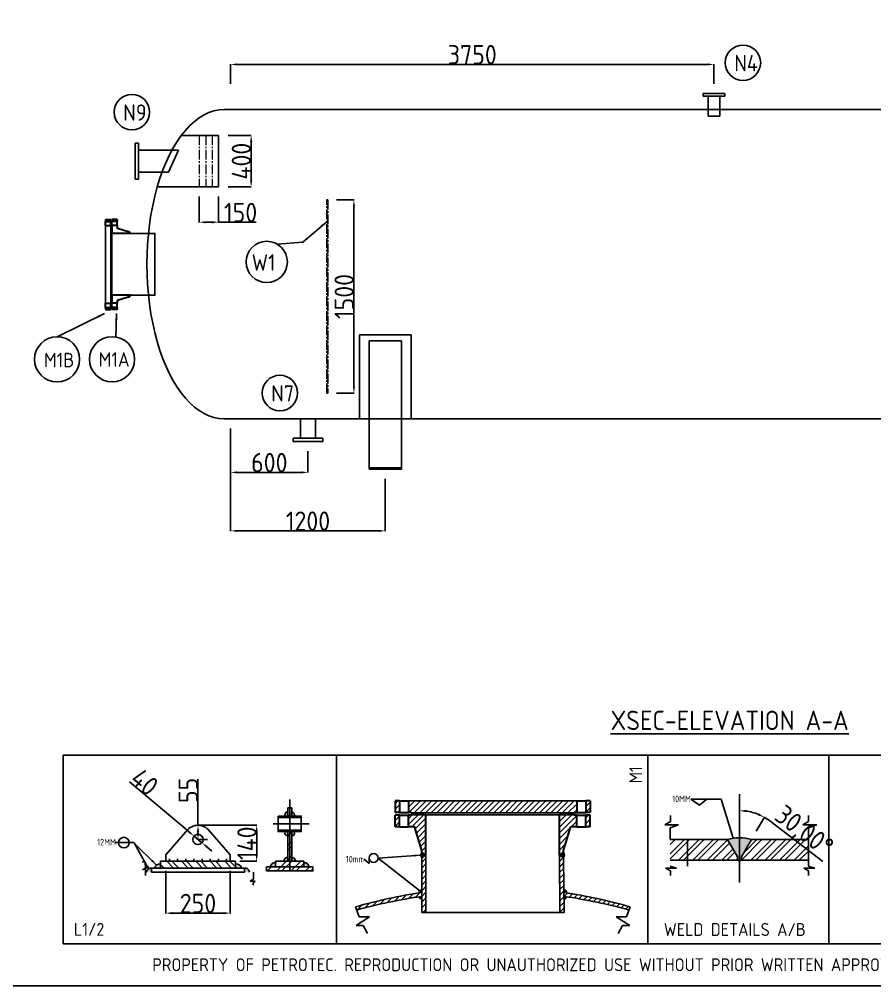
# Model space of a CAD drawing. Header units: inches. Extents: x 14970 to 35125, y 15508 to 28550.
# Drawn here: x 20141 to 26778, y 15508 to 23006 of the extents above; entities that cross this region are included whole.
import ezdxf

# ---------------------------------------------------------------- set-up
doc = ezdxf.new("R2010")
doc.units = ezdxf.units.IN
doc.header["$LTSCALE"] = 100
doc.header["$MEASUREMENT"] = 0
for name, pattern in [('ACAD_ISO03W100', [30, 12, -18]), ('CENTER', [50.8, 31.75, -6.35, 6.35, -6.35]), ('CENTER2', [1.125, 0.75, -0.125, 0.125, -0.125])]:
    doc.linetypes.add(name, pattern=pattern)
doc.layers.add('fitting', color=7, linetype='CENTER2', lineweight=0)
doc.styles.get("Standard").update_dxf_attribs({"font": 'isocp.shx', "height": 150, "bigfont": '@extfont2.shx'})
doc.dimstyles.new('ISO-25', dxfattribs={"dimtxt": 120, "dimasz": 50, "dimexe": 1.25, "dimexo": 75, "dimtad": 1, "dimdec": 0, "dimtxsty": 'Standard', "dimcen": 0, "dimclrd": 1, "dimclre": 1, "dimclrt": 1, "dimazin": 0, "dimtfac": 1, "dimtdec": 0, "dimtmove": 0, "dimatfit": 3, "dimfxl": 1, "dimtfillclr": 1, "dimarcsym": 0})

# ---------------------------------------------------------------- blocks, each defined once
blk = doc.blocks.new('*D12')
at = {"color": 1, "lineweight": -2, "ltscale": 1000, "transparency": 16777216}
for p, q in [((25859, 16706.3), (25922, 16815.4)), ((25963, 16786.6), (26374.9, 16471.3))]:
    blk.add_line(p, q, dxfattribs=at)
for start, end in [(67.43447, 82.56553), (52.56553, 60)]:
    blk.add_arc((25728.6, 16480.4), 385.6, start, end, dxfattribs=at)
at = {"color": 1, "ltscale": 1000, "transparency": 16777216}
for points in [[(25777.9, 16854.4), (25779, 16871.1), (25728.6, 16866)], [(25880.2, 16844), (25872.9, 16829), (25921.4, 16814.3)]]:
    blk.add_solid(points, dxfattribs=at)
at = {"layer": 'Defpoints', "color": 0, "ltscale": 1000, "transparency": 16777216}
for p in [(25728.6, 16994.5), (25795.5, 16860.1), (25728.6, 16641.4), (25821.5, 16641.4), (25743.6, 16506.4)]:
    blk.add_point(p, dxfattribs=at)
at = {"color": 1, "lineweight": -3, "ltscale": 1000, "transparency": 16777216, "insert": (26221.7, 16697.9), "char_height": 150, "attachment_point": 5, "rotation": 322.56553}
blk.add_mtext('30,00°', dxfattribs=at)
blk = doc.blocks.new('*D25')
at = {"color": 1, "lineweight": -2, "transparency": 16777216}
for p, q in [((22600.7, 21605), (22738.5, 21605)), ((22737.3, 20155), (22737.3, 21555)), ((22600.7, 20105), (22738.5, 20105))]:
    blk.add_line(p, q, dxfattribs=at)
at = {"color": 1, "transparency": 16777216}
for points in [[(22729, 21555), (22745.6, 21555), (22737.3, 21605)], [(22729, 20155), (22745.6, 20155), (22737.3, 20105)]]:
    blk.add_solid(points, dxfattribs=at)
at = {"layer": 'Defpoints', "color": 0, "transparency": 16777216}
for p in [(22525.7, 21605), (22737.3, 21605), (22525.7, 20105)]:
    blk.add_point(p, dxfattribs=at)
at = {"color": 1, "transparency": 16777216, "insert": (22661.7, 20855), "char_height": 150, "attachment_point": 5, "rotation": 90}
blk.add_mtext('1500', dxfattribs=at)
blk = doc.blocks.new('*D40')
at = {"color": 1, "lineweight": -2, "transparency": 16777216}
for p, q in [((21762.1, 22105), (21941.1, 22105)), ((21939.8, 22055), (21939.8, 21755)), ((21762.1, 21705), (21941.1, 21705))]:
    blk.add_line(p, q, dxfattribs=at)
at = {"color": 1, "transparency": 16777216}
for points in [[(21931.5, 22055), (21948.2, 22055), (21939.8, 22105)], [(21931.5, 21755), (21948.2, 21755), (21939.8, 21705)]]:
    blk.add_solid(points, dxfattribs=at)
at = {"layer": 'Defpoints', "color": 0, "transparency": 16777216}
for p in [(21687.1, 22105), (21687.1, 21705), (21939.8, 21705)]:
    blk.add_point(p, dxfattribs=at)
at = {"color": 1, "transparency": 16777216, "insert": (21864.2, 21905), "char_height": 150, "attachment_point": 5, "rotation": 90}
blk.add_mtext('400', dxfattribs=at)
blk = doc.blocks.new('BLOCK22')
at = {"color": 7, "lineweight": 5, "ltscale": 0.03937}
for p, q in [((-13.75, 0), (-13.75, 1.62)), ((-13.12, 1.62), (-13.12, 0))]:
    blk.add_line(p, q, dxfattribs=at)
at = {"color": 7, "lineweight": 5, "ltscale": 0.015625}
for p, q in [((-13.75, 1.62), (-13.12, 1.62)), ((-13.12, 0), (-13.75, 0))]:
    blk.add_line(p, q, dxfattribs=at)
blk = doc.blocks.new('BLOCK23')
at = {"color": 7, "lineweight": 5, "ltscale": 0.03937}
for p, q in [((-10.97, 1.71), (-10, 4.99)), ((-9.41, 5.62), (-9.41, -0.06)), ((-11.88, 0), (-11.88, 1.62)), ((-9.41, -0.06), (-11.5, -0.06))]:
    blk.add_line(p, q, dxfattribs=at)
at = {"color": 7, "lineweight": 5, "ltscale": 0.016237}
blk.add_line((-10, 5.22), (-9.48, 5.62), dxfattribs=at)
at = {"color": 7, "lineweight": 5, "ltscale": 0.005906}
blk.add_line((-10, 4.99), (-10, 5.22), dxfattribs=at)
at = {"color": 7, "lineweight": 5, "ltscale": 0.001969}
blk.add_line((-9.48, 5.62), (-9.41, 5.62), dxfattribs=at)
at = {"color": 7, "lineweight": 5, "ltscale": 0.019636}
blk.add_line((-11.88, 1.62), (-11.09, 1.62), dxfattribs=at)
at = {"color": 7, "lineweight": 5, "ltscale": 0.009375}
blk.add_line((-11.5, 0), (-11.88, 0), dxfattribs=at)
at = {"color": 7, "lineweight": 5, "ltscale": 0.001562}
blk.add_line((-11.5, -0.06), (-11.5, 0), dxfattribs=at)
at = {"color": 7, "lineweight": 5, "ltscale": 0.000202414}
for p, q in [((-11.09, 1.62), (-11.08, 1.62)), ((-11, 1.66), (-11, 1.66)), ((-10.99, 1.67), (-10.99, 1.68))]:
    blk.add_line(p, q, dxfattribs=at)
at = {"color": 7, "lineweight": 5, "ltscale": 0.000202404}
blk.add_line((-11.08, 1.62), (-11.07, 1.62), dxfattribs=at)
at = {"color": 7, "lineweight": 5, "ltscale": 0.00020241}
for p, q in [((-11.07, 1.62), (-11.07, 1.62)), ((-11, 1.66), (-10.99, 1.67))]:
    blk.add_line(p, q, dxfattribs=at)
at = {"color": 7, "lineweight": 5, "ltscale": 0.000202422}
for p, q in [((-11.07, 1.62), (-11.06, 1.62)), ((-11.01, 1.65), (-11.01, 1.65)), ((-10.98, 1.68), (-10.98, 1.69))]:
    blk.add_line(p, q, dxfattribs=at)
at = {"color": 7, "lineweight": 5, "ltscale": 0.00020243}
blk.add_line((-11.06, 1.62), (-11.05, 1.63), dxfattribs=at)
at = {"color": 7, "lineweight": 5, "ltscale": 0.000202415}
blk.add_line((-11.05, 1.63), (-11.04, 1.63), dxfattribs=at)
at = {"color": 7, "lineweight": 5, "ltscale": 0.000202392}
blk.add_line((-11.04, 1.63), (-11.03, 1.63), dxfattribs=at)
at = {"color": 7, "lineweight": 5, "ltscale": 0.000202416}
for p, q in [((-11.03, 1.63), (-11.03, 1.64)), ((-10.98, 1.7), (-10.97, 1.71))]:
    blk.add_line(p, q, dxfattribs=at)
at = {"color": 7, "lineweight": 5, "ltscale": 0.000202434}
blk.add_line((-11.03, 1.64), (-11.02, 1.64), dxfattribs=at)
at = {"color": 7, "lineweight": 5, "ltscale": 0.000202399}
blk.add_line((-11.02, 1.64), (-11.01, 1.65), dxfattribs=at)
at = {"color": 7, "lineweight": 5, "ltscale": 0.000202433}
blk.add_line((-11.01, 1.65), (-11, 1.66), dxfattribs=at)
at = {"color": 7, "lineweight": 5, "ltscale": 0.000202409}
blk.add_line((-10.99, 1.68), (-10.98, 1.68), dxfattribs=at)
at = {"color": 7, "lineweight": 5, "ltscale": 0.000202403}
blk.add_line((-10.98, 1.69), (-10.98, 1.7), dxfattribs=at)
blk = doc.blocks.new('BLOCK24')
at = {"color": 7, "lineweight": 5, "ltscale": 0.03937}
for p, q in [((9.41, -0.06), (9.41, 5.62)), ((10, 4.99), (10.97, 1.71)), ((11.88, 1.62), (11.88, 0)), ((11.5, -0.06), (9.41, -0.06))]:
    blk.add_line(p, q, dxfattribs=at)
at = {"color": 7, "lineweight": 5, "ltscale": 0.001969}
blk.add_line((9.41, 5.62), (9.48, 5.62), dxfattribs=at)
at = {"color": 7, "lineweight": 5, "ltscale": 0.016237}
blk.add_line((9.48, 5.62), (10, 5.22), dxfattribs=at)
at = {"color": 7, "lineweight": 5, "ltscale": 0.005906}
blk.add_line((10, 5.22), (10, 4.99), dxfattribs=at)
at = {"color": 7, "lineweight": 5, "ltscale": 0.000202416}
for p, q in [((10.97, 1.71), (10.98, 1.7)), ((11.03, 1.64), (11.03, 1.63))]:
    blk.add_line(p, q, dxfattribs=at)
at = {"color": 7, "lineweight": 5, "ltscale": 0.000202403}
blk.add_line((10.98, 1.7), (10.98, 1.69), dxfattribs=at)
at = {"color": 7, "lineweight": 5, "ltscale": 0.000202422}
for p, q in [((10.98, 1.69), (10.98, 1.68)), ((11.01, 1.65), (11.01, 1.65)), ((11.06, 1.62), (11.07, 1.62))]:
    blk.add_line(p, q, dxfattribs=at)
at = {"color": 7, "lineweight": 5, "ltscale": 0.000202409}
blk.add_line((10.98, 1.68), (10.99, 1.68), dxfattribs=at)
at = {"color": 7, "lineweight": 5, "ltscale": 0.000202414}
for p, q in [((10.99, 1.68), (10.99, 1.67)), ((11, 1.66), (11, 1.66)), ((11.08, 1.62), (11.09, 1.62))]:
    blk.add_line(p, q, dxfattribs=at)
at = {"color": 7, "lineweight": 5, "ltscale": 0.00020241}
for p, q in [((10.99, 1.67), (11, 1.66)), ((11.07, 1.62), (11.07, 1.62))]:
    blk.add_line(p, q, dxfattribs=at)
at = {"color": 7, "lineweight": 5, "ltscale": 0.000202433}
blk.add_line((11, 1.66), (11.01, 1.65), dxfattribs=at)
at = {"color": 7, "lineweight": 5, "ltscale": 0.000202399}
blk.add_line((11.01, 1.65), (11.02, 1.64), dxfattribs=at)
at = {"color": 7, "lineweight": 5, "ltscale": 0.000202434}
blk.add_line((11.02, 1.64), (11.03, 1.64), dxfattribs=at)
at = {"color": 7, "lineweight": 5, "ltscale": 0.000202392}
blk.add_line((11.03, 1.63), (11.04, 1.63), dxfattribs=at)
at = {"color": 7, "lineweight": 5, "ltscale": 0.000202415}
blk.add_line((11.04, 1.63), (11.05, 1.63), dxfattribs=at)
at = {"color": 7, "lineweight": 5, "ltscale": 0.00020243}
blk.add_line((11.05, 1.63), (11.06, 1.62), dxfattribs=at)
at = {"color": 7, "lineweight": 5, "ltscale": 0.000202404}
blk.add_line((11.07, 1.62), (11.08, 1.62), dxfattribs=at)
at = {"color": 7, "lineweight": 5, "ltscale": 0.019636}
blk.add_line((11.09, 1.62), (11.88, 1.62), dxfattribs=at)
at = {"color": 7, "lineweight": 5, "ltscale": 0.009375}
blk.add_line((11.88, 0), (11.5, 0), dxfattribs=at)
at = {"color": 7, "lineweight": 5, "ltscale": 0.001562}
blk.add_line((11.5, 0), (11.5, -0.06), dxfattribs=at)
blk = doc.blocks.new('BLOCK25')
at = {"color": 7, "lineweight": 5, "ltscale": 0.03937}
for p, q in [((13.12, 0), (13.12, 1.62)), ((13.75, 1.62), (13.75, 0))]:
    blk.add_line(p, q, dxfattribs=at)
at = {"color": 7, "lineweight": 5, "ltscale": 0.015625}
for p, q in [((13.12, 1.62), (13.75, 1.62)), ((13.75, 0), (13.12, 0))]:
    blk.add_line(p, q, dxfattribs=at)
blk = doc.blocks.new('*D83')
at = {"color": 1, "lineweight": -2, "transparency": 16777216}
for p, q in [((21780.7, 22503.9), (21780.7, 22656.9)), ((25480.7, 22655.7), (21830.7, 22655.7)), ((25530.7, 22503.9), (25530.7, 22656.9))]:
    blk.add_line(p, q, dxfattribs=at)
at = {"color": 1, "transparency": 16777216}
for points in [[(21830.7, 22664), (21830.7, 22647.3), (21780.7, 22655.7)], [(25480.7, 22664), (25480.7, 22647.3), (25530.7, 22655.7)]]:
    blk.add_solid(points, dxfattribs=at)
at = {"layer": 'Defpoints', "color": 0, "transparency": 16777216}
for p in [(21780.7, 22655.7), (21780.7, 22428.9), (25530.7, 22428.9)]:
    blk.add_point(p, dxfattribs=at)
at = {"color": 1, "transparency": 16777216, "insert": (23655.7, 22731.3), "char_height": 150, "attachment_point": 5}
blk.add_mtext('3750', dxfattribs=at)
blk = doc.blocks.new('*D121')
at = {"color": 1, "lineweight": -2, "transparency": 16777216}
for p, q in [((21780.7, 19830), (21780.7, 19035.3)), ((22980.7, 19440), (22980.7, 19035.3)), ((22930.7, 19036.6), (21830.7, 19036.6))]:
    blk.add_line(p, q, dxfattribs=at)
at = {"color": 1, "transparency": 16777216}
for points in [[(21830.7, 19044.9), (21830.7, 19028.2), (21780.7, 19036.6)], [(22930.7, 19044.9), (22930.7, 19028.2), (22980.7, 19036.6)]]:
    blk.add_solid(points, dxfattribs=at)
at = {"layer": 'Defpoints', "color": 0, "transparency": 16777216}
for p in [(21780.7, 19905), (22980.7, 19515), (21780.7, 19036.6)]:
    blk.add_point(p, dxfattribs=at)
at = {"color": 1, "transparency": 16777216, "insert": (22380.7, 19112.2), "char_height": 150, "attachment_point": 5}
blk.add_mtext('1200', dxfattribs=at)
blk = doc.blocks.new('*D122')
at = {"color": 1, "lineweight": -2, "transparency": 16777216}
for p, q in [((21780.7, 19830), (21780.7, 19489.3)), ((22380.7, 19656.2), (22380.7, 19489.3)), ((22330.7, 19490.6), (21830.7, 19490.6))]:
    blk.add_line(p, q, dxfattribs=at)
at = {"color": 1, "transparency": 16777216}
for points in [[(21830.7, 19498.9), (21830.7, 19482.2), (21780.7, 19490.6)], [(22330.7, 19498.9), (22330.7, 19482.2), (22380.7, 19490.6)]]:
    blk.add_solid(points, dxfattribs=at)
at = {"layer": 'Defpoints', "color": 0, "transparency": 16777216}
for p in [(21780.7, 19905), (22380.7, 19731.2), (21780.7, 19490.6)]:
    blk.add_point(p, dxfattribs=at)
at = {"color": 1, "transparency": 16777216, "insert": (22080.7, 19566.2), "char_height": 150, "attachment_point": 5}
blk.add_mtext('600', dxfattribs=at)
blk = doc.blocks.new('*D123')
at = {"color": 1, "lineweight": -2, "transparency": 16777216}
for p, q in [((21537.1, 21630), (21537.1, 21429.8)), ((21687.1, 21630), (21687.1, 21429.8)), ((21587.1, 21431.1), (21637.1, 21431.1)), ((21687.1, 21431.1), (21978.4, 21431.1))]:
    blk.add_line(p, q, dxfattribs=at)
at = {"color": 1, "transparency": 16777216}
for points in [[(21587.1, 21439.4), (21587.1, 21422.7), (21537.1, 21431.1)], [(21637.1, 21439.4), (21637.1, 21422.7), (21687.1, 21431.1)]]:
    blk.add_solid(points, dxfattribs=at)
at = {"layer": 'Defpoints', "color": 0, "transparency": 16777216}
for p in [(21537.1, 21705), (21687.1, 21705), (21687.1, 21431.1)]:
    blk.add_point(p, dxfattribs=at)
at = {"color": 1, "transparency": 16777216, "insert": (21857.8, 21506.7), "char_height": 150, "attachment_point": 5}
blk.add_mtext('150', dxfattribs=at)
blk = doc.blocks.new('*D126')
at = {"color": 1, "lineweight": -2, "transparency": 16777216}
for p, q in [((20995.1, 17088.3), (21458.4, 16700.4)), ((21558, 16617), (21496.7, 16668.3)), ((21596.3, 16584.9), (21634.6, 16552.8))]:
    blk.add_line(p, q, dxfattribs=at)
at = {"color": 1, "transparency": 16777216}
for points in [[(21463.7, 16706.8), (21453, 16694), (21496.7, 16668.3)], [(21601.7, 16591.3), (21591, 16578.5), (21558, 16617)]]:
    blk.add_solid(points, dxfattribs=at)
at = {"layer": 'Defpoints', "color": 0, "transparency": 16777216}
for p in [(21496.7, 16668.3), (21558, 16617)]:
    blk.add_point(p, dxfattribs=at)
at = {"color": 1, "transparency": 16777216, "insert": (21113.2, 17088.1), "char_height": 150, "attachment_point": 5, "rotation": 320.05878}
blk.add_mtext('40', dxfattribs=at)
blk = doc.blocks.new('*D127')
at = {"color": 1, "lineweight": -2, "transparency": 16777216}
for p, q in [((21602.3, 16752.5), (21983.9, 16752.5)), ((21982.6, 16702.5), (21982.6, 16522.8)), ((21852.1, 16472.8), (21983.9, 16472.8))]:
    blk.add_line(p, q, dxfattribs=at)
at = {"color": 1, "transparency": 16777216}
for points in [[(21974.3, 16702.5), (21991, 16702.5), (21982.6, 16752.5)], [(21974.3, 16522.8), (21991, 16522.8), (21982.6, 16472.8)]]:
    blk.add_solid(points, dxfattribs=at)
at = {"layer": 'Defpoints', "color": 0, "transparency": 16777216}
for p in [(21527.3, 16752.5), (21777.1, 16472.8), (21982.6, 16472.8)]:
    blk.add_point(p, dxfattribs=at)
at = {"color": 1, "transparency": 16777216, "insert": (21907, 16612.7), "char_height": 150, "attachment_point": 5, "rotation": 90}
blk.add_mtext('140', dxfattribs=at)
blk = doc.blocks.new('*D128')
at = {"color": 1, "lineweight": -2, "transparency": 16777216}
for p, q in [((21277.3, 16397.8), (21277.3, 16069.3)), ((21777.3, 16397.8), (21777.3, 16069.3)), ((21327.3, 16070.6), (21727.3, 16070.6))]:
    blk.add_line(p, q, dxfattribs=at)
at = {"color": 1, "transparency": 16777216}
for points in [[(21327.3, 16078.9), (21327.3, 16062.2), (21277.3, 16070.6)], [(21727.3, 16078.9), (21727.3, 16062.2), (21777.3, 16070.6)]]:
    blk.add_solid(points, dxfattribs=at)
at = {"layer": 'Defpoints', "color": 0, "transparency": 16777216}
for p in [(21277.3, 16472.8), (21777.3, 16472.8), (21777.3, 16070.6)]:
    blk.add_point(p, dxfattribs=at)
at = {"color": 1, "transparency": 16777216, "insert": (21527.3, 16146.2), "char_height": 150, "attachment_point": 5}
blk.add_mtext('250', dxfattribs=at)
blk = doc.blocks.new('*D129')
at = {"color": 1, "lineweight": -2, "transparency": 16777216}
for p, q in [((21527.3, 17109.3), (21527.3, 16752.5)), ((21602.3, 16752.5), (21528.6, 16752.5)), ((21527.3, 16692.6), (21527.3, 16702.5)), ((21602.3, 16642.6), (21528.6, 16642.6))]:
    blk.add_line(p, q, dxfattribs=at)
at = {"color": 1, "transparency": 16777216}
for points in [[(21519, 16702.5), (21535.7, 16702.5), (21527.3, 16752.5)], [(21519, 16692.6), (21535.7, 16692.6), (21527.3, 16642.6)]]:
    blk.add_solid(points, dxfattribs=at)
at = {"layer": 'Defpoints', "color": 0, "transparency": 16777216}
for p in [(21527.3, 16752.5), (21527.3, 16752.5), (21527.3, 16642.6)]:
    blk.add_point(p, dxfattribs=at)
at = {"color": 1, "transparency": 16777216, "insert": (21451.7, 17023.1), "char_height": 150, "attachment_point": 5, "rotation": 90}
blk.add_mtext('55', dxfattribs=at)

msp = doc.modelspace()

# ---------------------------------------------------------------- hatches: boundary and pattern name
at = {"lineweight": -3, "ltscale": 0.2}
h = msp.add_hatch(dxfattribs=at)
h.set_pattern_fill('STEEL', color=256, scale=25, style=0)
h.set_pattern_definition([(45, (19879.6, 15671.34), (-56.1266, 56.1266), []), (45, (19879.6, 15711.03), (-56.1266, 56.1266), [])])
h.paths.add_polyline_path([(22239.1, 16887.7), (22223.1, 16887.7), (22223.1, 16824), (22239.1, 16824)])
h.paths.add_polyline_path([(22255.1, 16887.7), (22239.1, 16887.7), (22239.1, 16824), (22255.1, 16824)])
h.paths.add_polyline_path([(22329.1, 16824), (22239.1, 16824), (22239.1, 16812.9), (22329.1, 16812.9)])
h.paths.add_polyline_path([(22239.1, 16824), (22223.1, 16824), (22149.1, 16824), (22149.1, 16812.9), (22239.1, 16812.9)])
h.paths.add_polyline_path([(22239.1, 16714.4), (22149.1, 16714.4), (22149.1, 16703.3), (22239.1, 16703.3)])
h.paths.add_polyline_path([(22329.1, 16714.4), (22239.1, 16714.4), (22239.1, 16703.3), (22329.1, 16703.3)])
h.paths.add_polyline_path([(22255.1, 16703.3), (22239.1, 16703.3), (22239.1, 16472.8), (22255.1, 16472.8)])
h.paths.add_polyline_path([(22239.1, 16703.3), (22225.3, 16703.3), (22223.1, 16472.8), (22239.1, 16472.8)])
h.paths.add_polyline_path([(22239.1, 16461.9), (22239.1, 16472.8), (22129.1, 16472.8), (22129.1, 16429.9), (22239.1, 16429.9)])
h.paths.add_polyline_path([(22349.1, 16472.8), (22239.1, 16472.8), (22239.1, 16429.9), (22349.1, 16429.9)])
h.paths.add_polyline_path([(22059.1, 16429.9), (22059.1, 16397.9), (22419.1, 16397.9), (22419.1, 16429.9)])
h = msp.add_hatch()
h.set_pattern_fill('ANSI31', color=256, scale=250)
h.set_pattern_definition([(45, (14970.14, 15508.07), (-22.09709, 22.09709), [])])
h.paths.add_polyline_path([(24466.9, 16941.1), (23160.1, 16941.1), (23160.1, 16852), (23180.8, 16852), (23180.8, 16848.5), (24466.9, 16848.5), (24466.9, 16852)])
h.paths.add_polyline_path([(23091.4, 16941.1), (23057, 16941.1), (23057, 16852), (23091.4, 16852)])
h.paths.add_polyline_path([(24570.1, 16941.1), (24535.7, 16941.1), (24535.7, 16852), (24570.1, 16852)])
h.paths.add_polyline_path([(24570.1, 16830.3), (24535.7, 16830.3), (24535.7, 16741.2), (24570.1, 16741.2)])
h.paths.add_polyline_path([(24466.9, 16830.3), (24446.3, 16830.3), (24446.3, 16833.8), (24331, 16833.8), (24331, 16521.1), (24335.6, 16076.5), (24368.7, 16076.5), (24363.7, 16499.4), (24335.4, 16521.1), (24363.7, 16542.9), (24363.7, 16555.9), (24417.3, 16736.5, -0.332123), (24423.7, 16741.2), (24423.7, 16741.2), (24466.9, 16741.2)])
h.paths.add_polyline_path([(23091.4, 16830.3), (23057, 16830.3), (23057, 16741.2), (23091.4, 16741.2)])
h.paths.add_polyline_path([(23296, 16833.8), (23180.8, 16833.8), (23180.8, 16830.3), (23160.1, 16830.3), (23160.1, 16741.2), (23203.4, 16741.2, -0.331881), (23209.7, 16736.5), (23263.3, 16555.9), (23263.3, 16542.9), (23291.7, 16521.1), (23263.3, 16499.4), (23263.3, 16076.6), (23296, 16076.6), (23296, 16521.1)])
h.paths.add_polyline_path([(23263.3, 16200.8), (23263.3, 16231.3, 0.033061), (22749.1, 16119.1), (22758.2, 16095, -0.031329)])
h.paths.add_polyline_path([(24366.9, 16231.4), (24367.2, 16200.8, -0.031344), (24872.5, 16095), (24881.6, 16119.1, 0.033098)])
h = msp.add_hatch(color=256, dxfattribs=at)
h.paths.add_polyline_path([(22203.1, 16824), (22223.1, 16824), (22223.1, 16856.7, 0.454305)])
h.paths.add_polyline_path([(22255.1, 16824), (22275.1, 16824, 0.454305), (22255.1, 16856.7)])
h.paths.add_polyline_path([(22275.1, 16703.3), (22255.1, 16703.3), (22255.1, 16669.9, 0.504409)])
h.paths.add_polyline_path([(22255.1, 16502.8), (22255.1, 16472.8), (22283.6, 16472.8, 0.461086)])
h.paths.add_polyline_path([(22387.3, 16429.9, 0.462977), (22349.1, 16461.9), (22349.1, 16429.9)])
h = msp.add_hatch(color=256, dxfattribs=at)
h.paths.add_polyline_path([(22225.3, 16703.3), (22200.2, 16703.3, 0.446778), (22224.9, 16669.8)])
h.paths.add_polyline_path([(22223.4, 16502.8, 0.464265), (22194.6, 16472.8), (22223.1, 16472.8)])
h.paths.add_polyline_path([(22129.1, 16461.9, 0.462977), (22090.8, 16429.9), (22129.1, 16429.9)])
at = {"lineweight": -3, "ltscale": 1000}
h = msp.add_hatch(color=256, dxfattribs=at)
h.paths.add_polyline_path([(25713.6, 16506.4), (25713.6, 16481.4, 0.119238), (25728.6, 16477.7), (25728.6, 16641.4), (25728.6, 16656.4, 0.080177), (25635.6, 16641.4)])
h.paths.add_polyline_path([(25728.6, 16477.7, 0.119238), (25743.6, 16481.4), (25743.6, 16506.4), (25821.5, 16641.4, 0.080177), (25728.6, 16656.4), (25728.6, 16641.4)])
h = msp.add_hatch(dxfattribs=at)
h.set_pattern_fill('STEEL', color=256, scale=25, style=0)
h.set_pattern_definition([(45, (20330.8, 15671.34), (-56.1266, 56.1266), []), (45, (20330.8, 15711.03), (-56.1266, 56.1266), [])])
h.paths.add_polyline_path([(25821.5, 16641.4), (25743.6, 16506.4), (25743.6, 16481.4), (26262.9, 16481.4), (26262.9, 16641.4)])
edge = h.paths.add_edge_path()
edge.add_line((25191.5, 16481.4), (25713.6, 16481.4))
edge.add_line((25713.6, 16481.4), (25713.6, 16506.4))
edge.add_line((25635.6, 16641.4), (25713.6, 16506.4))
edge.add_line((25635.6, 16641.4), (25194.3, 16641.4))
edge.add_line((25191.5, 16641.4), (25191.5, 16481.4))
h = msp.add_hatch(color=256)
h.dxf.hatch_style = 1
h.paths.add_polyline_path([(23291.7, 16521.1), (23263.3, 16542.9, 0.339454), (23263.3, 16499.4)])
h = msp.add_hatch(color=256)
h.dxf.hatch_style = 1
h.paths.add_polyline_path([(24335.4, 16521.1), (24363.7, 16542.9, -0.339454), (24363.7, 16499.4)])
at = {"lineweight": -3, "ltscale": 0.25}
h = msp.add_hatch(color=256, dxfattribs=at)
h.paths.add_polyline_path([(21817.3, 16452.7), (21817.3, 16420.7), (21865.7, 16420.7, 0.353972)])
h.paths.add_polyline_path([(21887.3, 16420.7), (21887.3, 16388.7), (21925.9, 16388.7, 0.420336)])
h.paths.add_polyline_path([(21237.3, 16452.7, 0.359839), (21190.9, 16420.7), (21237.3, 16420.7)])
h.paths.add_polyline_path([(21167.3, 16420.7, 0.365089), (21126.2, 16388.7), (21167.3, 16388.7)])
at = {"lineweight": -3, "ltscale": 1000}
h = msp.add_hatch(dxfattribs=at)
h.set_pattern_fill('STEEL', color=256, scale=25, angle=90, style=0)
h.set_pattern_definition([(135, (20330.8, 15671.34), (-56.1266, -56.1266), []), (135, (20291.11, 15671.34), (-56.1266, -56.1266), [])])
h.paths.add_polyline_path([(21817.3, 16420.7), (21817.3, 16472.8), (21237.3, 16472.8), (21237.3, 16420.7)])
h = msp.add_hatch(dxfattribs=at)
h.set_pattern_fill('ANSI31', color=256, scale=20, angle=45, style=0)
h.set_pattern_definition([(90, (17431.41, 6932.89), (-63.5, 1e-14), [])])
h.paths.add_polyline_path([(21777.3, 16492.8), (21277.3, 16492.8), (21277.3, 16472.8), (21777.3, 16472.8)])
h = msp.add_hatch(color=256)
h.dxf.hatch_style = 1
h.paths.add_polyline_path([(23263.3, 16251.3, 0.45927), (23243.5, 16228.3, -0.001255), (23263.3, 16231.3)])
h.paths.add_polyline_path([(23263.3, 16200.8, 0.001213), (23243.5, 16197.9, 0.371997), (23263.3, 16180.8)])
h = msp.add_hatch(color=256)
h.dxf.hatch_style = 1
h.paths.add_polyline_path([(24367.5, 16251.3, -0.45927), (24387.2, 16228.3, 0.001255), (24367.5, 16231.3)])
h.paths.add_polyline_path([(24367.5, 16200.8, -0.001213), (24387.2, 16197.9, -0.371997), (24367.5, 16180.8)])

# ---------------------------------------------------------------- linework, layer by layer
at = {"lineweight": -3, "ltscale": 0.2}
msp.add_line((21730.7, 22305), (21780.7, 22305), dxfattribs=at)
for p, q in [((21687.1, 22105), (21399, 22105)), ((21687.1, 22105), (21687.1, 21705)), ((21687.1, 21705), (21211.1, 21705)), ((20808.8, 20802.5), (20808.8, 21405.6)), ((20851.6, 21405.6), (20850, 21405.6)), ((20851.6, 20812), (20851.6, 21405.6)), ((20858.4, 20865.2), (20858.4, 21342.9)), ((22780.7, 19905), (22780.7, 20558.9)), ((22780.7, 20558.9), (23180.7, 20558.9)), ((23180.7, 20511), (23180.7, 20558.9)), ((22855.7, 20511), (23105.7, 20511)), ((22855.7, 20511), (22855.7, 19515)), ((23105.7, 20511), (23105.7, 19515)), ((23180.7, 19905), (23180.7, 20511)), ((23180.7, 19905), (22780.7, 19905)), ((22855.7, 19525), (23105.7, 19525)), ((22855.7, 19515), (23105.7, 19515)), ((23160.1, 16941.1), (24466.9, 16941.1)), ((23180.8, 16848.5), (24466.9, 16848.5)), ((23296, 16833.8), (24331, 16833.8)), ((24466.9, 16848.5), (24466.9, 16852)), ((23263.3, 16542.9), (23291.7, 16521.1)), ((23263.3, 16499.4), (23291.7, 16521.1)), ((24335.4, 16521.1), (24363.7, 16542.9)), ((24335.4, 16521.1), (24363.7, 16499.4))]:
    msp.add_line(p, q)
at = {"color": 7, "lineweight": 35, "ltscale": 0.002344}
for p, q in [((20808.8, 21453.3), (20808.8, 21437.4)), ((20850, 21453.3), (20850, 21437.4)), ((20860, 21453.3), (20860, 21437.4)), ((20901.1, 21453.3), (20901.1, 21437.4)), ((20808.8, 20770.7), (20808.8, 20754.8)), ((20850, 20770.7), (20850, 20754.8)), ((20860, 20770.7), (20860, 20754.8)), ((20901.1, 20770.7), (20901.1, 20754.8)), ((23091.4, 16941.1), (23057, 16941.1)), ((24570.1, 16941.1), (24535.7, 16941.1)), ((23091.4, 16852), (23057, 16852)), ((23091.4, 16830.3), (23057, 16830.3)), ((24570.1, 16852), (24535.7, 16852)), ((24570.1, 16830.3), (24535.7, 16830.3)), ((23091.4, 16741.2), (23057, 16741.2)), ((24570.1, 16741.2), (24535.7, 16741.2))]:
    msp.add_line(p, q, dxfattribs=at)
at = {"color": 7, "lineweight": 35, "ltscale": 0.006075}
for p, q in [((20808.8, 21453.3), (20850, 21453.3)), ((20901.1, 21453.3), (20860, 21453.3)), ((20808.8, 21437.4), (20850, 21437.4)), ((20808.8, 21405.6), (20850, 21405.6)), ((20901.1, 21437.4), (20860, 21437.4)), ((20901.1, 21405.6), (20860, 21405.6)), ((20808.8, 20802.5), (20850, 20802.5)), ((20808.8, 20770.7), (20850, 20770.7)), ((20901.1, 20802.5), (20860, 20802.5)), ((20901.1, 20770.7), (20860, 20770.7)), ((20808.8, 20754.8), (20850, 20754.8)), ((20901.1, 20754.8), (20860, 20754.8)), ((23057, 16941.1), (23057, 16852)), ((23091.4, 16941.1), (23091.4, 16852)), ((23160.1, 16941.1), (23160.1, 16852)), ((24466.9, 16941.1), (24466.9, 16852)), ((24535.7, 16941.1), (24535.7, 16852)), ((24570.1, 16941.1), (24570.1, 16852)), ((23057, 16741.2), (23057, 16830.3)), ((23091.4, 16741.2), (23091.4, 16830.3)), ((23160.1, 16741.2), (23160.1, 16830.3)), ((24466.9, 16741.2), (24466.9, 16830.3)), ((24535.7, 16741.2), (24535.7, 16830.3)), ((24570.1, 16741.2), (24570.1, 16830.3))]:
    msp.add_line(p, q, dxfattribs=at)
at = {"color": 7, "lineweight": 35, "ltscale": 0.004401}
for p, q in [((20808.8, 21407.6), (20808.8, 21437.4)), ((20850, 21407.6), (20850, 21437.4)), ((20860, 21407.6), (20860, 21437.4)), ((20901.1, 21407.6), (20901.1, 21437.4)), ((20808.8, 20772.7), (20808.8, 20802.5)), ((20850, 20772.7), (20850, 20802.5)), ((20860, 20772.7), (20860, 20802.5)), ((20901.1, 20772.7), (20901.1, 20802.5)), ((23095.6, 16941.1), (23160.1, 16941.1)), ((24471.1, 16941.1), (24535.7, 16941.1)), ((23095.6, 16852), (23160.1, 16852)), ((23095.6, 16830.3), (23160.1, 16830.3)), ((24471.1, 16852), (24535.7, 16852)), ((24471.1, 16830.3), (24535.7, 16830.3)), ((23095.6, 16741.2), (23160.1, 16741.2)), ((24471.1, 16741.2), (24535.7, 16741.2))]:
    msp.add_line(p, q, dxfattribs=at)
at = {"color": 7, "lineweight": 35, "ltscale": 0.000286916}
for p, q in [((20808.8, 21405.6), (20808.8, 21407.6)), ((20850, 21405.6), (20850, 21407.6)), ((20860, 21405.6), (20860, 21407.6)), ((20901.1, 21405.6), (20901.1, 21407.6)), ((20808.8, 20770.7), (20808.8, 20772.7)), ((20850, 20770.7), (20850, 20772.7)), ((20860, 20770.7), (20860, 20772.7)), ((20901.1, 20770.7), (20901.1, 20772.7)), ((23091.4, 16941.1), (23095.6, 16941.1)), ((24466.9, 16941.1), (24471.1, 16941.1)), ((23091.4, 16852), (23095.6, 16852)), ((23091.4, 16830.3), (23095.6, 16830.3)), ((24466.9, 16852), (24471.1, 16852)), ((24466.9, 16830.3), (24471.1, 16830.3)), ((23091.4, 16741.2), (23095.6, 16741.2)), ((24466.9, 16741.2), (24471.1, 16741.2))]:
    msp.add_line(p, q, dxfattribs=at)
at = {"color": 7, "lineweight": 35, "ltscale": 0.000234375}
for p, q in [((20860, 21396.1), (20858.4, 21396.1)), ((20850, 20812), (20851.6, 20812)), ((20860, 20812), (20858.4, 20812)), ((23180.8, 16852), (23180.8, 16848.5)), ((23180.8, 16830.3), (23180.8, 16833.8)), ((24446.3, 16830.3), (24446.3, 16833.8))]:
    msp.add_line(p, q, dxfattribs=at)
at = {"color": 7, "lineweight": 35, "ltscale": 0.007853}
for p, q in [((20858.4, 21396.1), (20858.4, 21342.9)), ((20858.4, 20865.2), (20858.4, 20812)), ((23296, 16833.8), (23180.8, 16833.8)), ((24446.3, 16833.8), (24331, 16833.8))]:
    msp.add_line(p, q, dxfattribs=at)
at = {"color": 7, "lineweight": 35, "ltscale": 0.001406}
for p, q in [((20860, 21405.6), (20860, 21396.1)), ((20850, 20812), (20850, 20802.5)), ((20860, 20812), (20860, 20802.5)), ((23180.8, 16852), (23160.1, 16852)), ((23180.8, 16830.3), (23160.1, 16830.3)), ((24466.9, 16830.3), (24446.3, 16830.3))]:
    msp.add_line(p, q, dxfattribs=at)
at = {"color": 7, "lineweight": 35, "ltscale": 0.002945}
for p, q in [((20901.1, 21405.6), (20901.1, 21385.7)), ((20901.1, 20822.4), (20901.1, 20802.5)), ((23203.4, 16741.2), (23160.1, 16741.2)), ((24466.9, 16741.2), (24423.7, 16741.2))]:
    msp.add_line(p, q, dxfattribs=at)
at = {"color": 7, "lineweight": 35, "ltscale": 0.012841}
for p, q in [((20986.7, 21358), (20903.3, 21382.8)), ((20986.7, 20850.1), (20903.3, 20825.3)), ((23263.3, 16555.9), (23209.7, 16736.5)), ((24363.7, 16555.9), (24417.3, 16736.5))]:
    msp.add_line(p, q, dxfattribs=at)
at = {"color": 7, "lineweight": 35, "ltscale": 0.03937}
for p, q in [((21002.7, 21342.9), (20858.4, 21342.9)), ((21002.7, 20865.2), (20858.4, 20865.2)), ((23296, 16521.1), (23296, 16833.8)), ((24331, 16521.1), (24331, 16833.8))]:
    msp.add_line(p, q, dxfattribs=at)
at = {"color": 7, "lineweight": 35, "ltscale": 0.000885827}
for p, q in [((20992.7, 21358), (20986.7, 21358)), ((20992.7, 20850.1), (20986.7, 20850.1)), ((23263.3, 16542.9), (23263.3, 16555.9)), ((24363.7, 16542.9), (24363.7, 16555.9))]:
    msp.add_line(p, q, dxfattribs=at)
at = {"color": 7, "lineweight": 35, "ltscale": 0.002436}
for p, q in [((21002.7, 21344.9), (20992.7, 21358)), ((21002.7, 20863.2), (20992.7, 20850.1)), ((23291.7, 16521.1), (23263.3, 16542.9)), ((24335.4, 16521.1), (24363.7, 16542.9))]:
    msp.add_line(p, q, dxfattribs=at)
at = {"color": 7, "lineweight": 35, "ltscale": 0.000295276}
for p, q in [((21002.7, 21344.9), (21002.7, 21342.9)), ((21002.7, 20865.2), (21002.7, 20863.2))]:
    msp.add_line(p, q, dxfattribs=at)
at = {"lineweight": -3, "ltscale": 0.25}
for p, q in [((21780.7, 19905), (21730.7, 19905)), ((21237.3, 16420.7), (21167.3, 16420.7)), ((21190.9, 16420.7), (21237.3, 16420.7)), ((21865.7, 16420.7), (21817.3, 16420.7)), ((21817.3, 16420.7), (21887.3, 16420.7)), ((22225.7, 16472.8), (22252.5, 16472.8))]:
    msp.add_line(p, q, dxfattribs=at)
at = {"linetype": 'ACAD_ISO03W100', "lineweight": -3, "ltscale": 1000}
for p, q in [((22239.1, 16402.1), (22239.1, 16952.7)), ((22388.8, 16763.7), (22111.4, 16763.7))]:
    msp.add_line(p, q, dxfattribs=at)
at = {"lineweight": -3, "ltscale": 1000}
for p, q in [((25350.1, 16956.2), (25417.2, 16908.7)), ((25417.2, 16908.7), (25476, 16956.2)), ((25192.6, 16780.9), (25192.6, 16827.6)), ((26264.1, 16780.9), (26264.1, 16827.6)), ((25149, 16756), (25192.6, 16780.9)), ((25256.5, 16756), (25149, 16756)), ((25191.5, 16732.7), (25256.5, 16756)), ((25191.5, 16641.4), (25191.5, 16732.7)), ((26220.5, 16756), (26264.1, 16780.9)), ((26327.9, 16756), (26220.5, 16756)), ((26262.9, 16732.7), (26327.9, 16756)), ((26262.9, 16641.4), (26262.9, 16732.7)), ((25635.6, 16641.4), (25194.3, 16641.4)), ((25324.4, 16641.4), (25324.4, 16481.4)), ((25635.6, 16641.4), (25713.6, 16506.4)), ((25821.5, 16641.4), (25743.6, 16506.4)), ((26262.9, 16641.4), (25821.5, 16641.4)), ((26262.9, 16481.4), (26262.9, 16641.4)), ((25713.6, 16481.4), (25713.6, 16506.4)), ((25743.6, 16506.4), (25743.6, 16481.4)), ((21118.9, 16470.1), (21097, 16470.1)), ((21097, 16408.1), (21143.3, 16432.9)), ((21118.9, 16414.4), (21117.6, 16466.4)), ((21143.3, 16432.9), (21117.6, 16432.9)), ((21118.9, 16462.7), (21118.9, 16442.7)), ((21777.3, 16472.8), (21277.3, 16472.8)), ((22816.2, 16489.7), (22855.7, 16456.5)), ((22855.7, 16456.5), (22855.7, 16489.7)), ((25191.5, 16481.4), (25713.6, 16481.4)), ((25191.5, 16435.6), (25240.9, 16418.5)), ((25324.4, 16481.4), (25324.4, 16435.6)), ((25743.6, 16481.4), (26262.9, 16481.4)), ((26262.9, 16481.4), (26262.9, 16435.6)), ((26262.9, 16435.6), (26312.4, 16418.5)), ((21118.9, 16363), (21118.9, 16414.4)), ((21956.7, 16388.7), (21956.7, 16335.4)), ((25240.9, 16418.5), (25155.3, 16418.5)), ((25155.3, 16418.5), (25192.6, 16399.8)), ((25192.6, 16399.8), (25192.6, 16362.5)), ((26312.4, 16418.5), (26226.7, 16418.5)), ((26226.7, 16418.5), (26264.1, 16399.8)), ((26264.1, 16399.8), (26264.1, 16362.5)), ((21956.7, 16335.4), (21933.1, 16319.1)), ((21933.1, 16319.1), (21971.7, 16319.1)), ((21971.7, 16319.1), (21955.4, 16305.4)), ((21955.4, 16305.4), (21955.4, 16289.1)), ((22749.1, 16119.1), (22778.3, 16042.1)), ((24881.6, 16119.1), (24852.5, 16042.1)), ((22857.9, 16042.1), (22753.8, 15974.6)), ((22753.8, 15974.6), (22808.9, 15974.6)), ((22778.3, 16042.1), (22857.9, 16042.1)), ((22808.9, 15974.6), (22842.6, 15913.3)), ((24852.5, 16042.1), (24772.9, 16042.1)), ((24772.9, 16042.1), (24877, 15974.6)), ((24821.9, 15974.6), (24788.2, 15913.3)), ((24877, 15974.6), (24821.9, 15974.6))]:
    msp.add_line(p, q, dxfattribs=at)
at = {"linetype": 'CENTER', "lineweight": -3, "ltscale": 1000}
for q in [(25728.6, 16994.5), (25728.6, 16307.7)]:
    msp.add_line((25728.6, 16641.4), q, dxfattribs=at)
at = {"linetype": 'CENTER', "lineweight": -3, "ltscale": 0.25}
msp.add_line((22239.1, 16461.9), (22239.1, 16417.6), dxfattribs=at)
at = {"lineweight": -3}
msp.add_lwpolyline([(14970.1, 15508.1), (35125.2, 15508.1), (35125.2, 28549.6), (14970.1, 28549.6)], close=True, dxfattribs=at)
for points in [[(25446.6, 22409.9), (25614.7, 22409.9), (25614.7, 22428.9), (25446.6, 22428.9)], [(25486.2, 22255), (25575.1, 22255), (25575.1, 22409.9), (25486.2, 22409.9)], [(21064.7, 21765.5), (21064.7, 22044.5), (21040.8, 22044.5), (21040.8, 21765.5)], [(21299.1, 21820.9), (21375, 21989.2), (21064.7, 21989.2), (21064.7, 21820.9)], [(22323.5, 19755), (22437.8, 19755), (22437.8, 19905), (22323.5, 19905)], [(22495, 19755), (22266.4, 19755), (22266.4, 19731.2), (22495, 19731.2)]]:
    msp.add_lwpolyline(points, close=True)
at = {"lineweight": -3, "ltscale": 0.2}
for points in [[(21780.7, 22305), (29280.7, 22305)], [(29280.7, 19905), (21780.7, 19905)]]:
    msp.add_lwpolyline(points, dxfattribs=at)
at = {"color": 7, "lineweight": 35, "ltscale": 0.03937}
for points in [[(20903.3, 21382.8, -0.332002), (20901.1, 21385.7)], [(20901.1, 20822.4, -0.332002), (20903.3, 20825.3)], [(23203.4, 16741.2, -0.332002), (23209.7, 16736.5)], [(24417.3, 16736.5, -0.332002), (24423.7, 16741.2)]]:
    msp.add_lwpolyline(points, format="xyb", dxfattribs=at)
for points in [[(21002.7, 20865.2), (21192.8, 20865.2), (21192.8, 21345.1), (21002.7, 21342.9), (21002.7, 21342.9)], [(21449.6, 16720.4), (21277.5, 16523.5), (21277.5, 16472.8), (21777.1, 16472.8), (21777.1, 16523.5), (21605.1, 16720.4)], [(23263.3, 16499.4), (23263.3, 16076.6), (24368.7, 16076.5), (24363.7, 16499.4)], [(23296, 16521.1), (23296, 16076.6), (24335.6, 16076.5), (24331, 16521.1), (24331, 16521.1)]]:
    msp.add_lwpolyline(points)
at = {"lineweight": -3, "ltscale": 1000}
for points in [[(20481.4, 15832.5), (22600.8, 15832.5), (22600.8, 17297.3), (20481.4, 17297.3)], [(22600.8, 15832.5), (25017.8, 15832.5), (25017.8, 17297.3), (22600.8, 17297.3)], [(25017.8, 15832.5), (26420.9, 15832.5), (26420.9, 17297.3), (25017.8, 17297.3)], [(28427.8, 15832.5), (26420.9, 15832.5), (26420.9, 17297.3), (28427.8, 17297.3)], [(22149.1, 16824), (22329.1, 16824), (22329.1, 16703.3), (22149.1, 16703.3)], [(22149.1, 16812.9), (22329.1, 16812.9), (22329.1, 16714.4), (22149.1, 16714.4)], [(21237.3, 16472.8), (21817.3, 16472.8), (21817.3, 16420.7), (21237.3, 16420.7)]]:
    msp.add_lwpolyline(points, close=True, dxfattribs=at)
at = {"lineweight": -3, "ltscale": 0.25}
for points in [[(22223.1, 16824), (22255.1, 16824), (22255.1, 16887.7), (22223.1, 16887.7)], [(22223.1, 16472.8), (22255.1, 16472.8), (22255.1, 16703.3), (22225.3, 16703.3)], [(21167.3, 16388.7), (21887.3, 16388.7), (21887.3, 16420.7), (21167.3, 16420.7)], [(22059.1, 16397.9), (22419.1, 16397.9), (22419.1, 16429.9), (22059.1, 16429.9)], [(22129.1, 16472.8), (22349.1, 16472.8), (22349.1, 16429.9), (22129.1, 16429.9)]]:
    msp.add_lwpolyline(points, close=True, dxfattribs=at)
at = {"lineweight": -3, "ltscale": 0.01}
for centre, radius in [((25755.6, 22668.6), 137.5), ((21014.5, 22285.5), 137.5), ((22060.8, 21123.2), 160), ((22162.8, 20106.3), 137.5)]:
    msp.add_circle(centre, radius, dxfattribs=at)
at = {"ltscale": 0.01}
for centre in [(20434.1, 20367.8), (20860.6, 20368)]:
    msp.add_circle(centre, 175, dxfattribs=at)
at = {"lineweight": -3, "ltscale": 1000}
for centre, radius in [((20952.4, 16617.7), 41.3), ((22889.9, 16498.6), 34.2)]:
    msp.add_circle(centre, radius, dxfattribs=at)
msp.add_circle((21527.3, 16642.6), 40)
at = {"lineweight": -3, "ltscale": 0.25}
for centre, radius, start, end in [((22227.4, 16833.5), 25.5, 99.70396, 197.43416), ((22227.4, 16831.6), 25.5, 99.70396, 197.43416), ((22250.8, 16831.6), 25.5, 342.56584, 80.29604), ((22227.6, 16697.6), 28, 151.17255, 278.27832), ((22252.7, 16694), 24.2, 275.55617, 22.62326), ((22221.7, 16475.6), 27.2, 87.05017, 186.06522), ((22256.5, 16475.6), 27.2, 353.93478, 92.94983), ((21165.7, 16380.3), 40.5, 87.73713, 167.96349), ((21891, 16385.8), 35.1, 4.74902, 95.94404), ((22123.5, 16429.7), 32.7, 80.2242, 179.59645), ((22123.5, 16429.7), 32.7, 80.2242, 179.59645), ((22354.6, 16429.7), 32.7, 0.40355, 99.7758)]:
    msp.add_arc(centre, radius, start, end, dxfattribs=at)
for centre, radius, start, end in [((21527.3, 16642.6), 109.9, 37.32545, 142.67455), ((23291.7, 16521.1), 35.7, 142.5, 217.5), ((24335.4, 16521.1), 35.7, 322.5, 37.5), ((23263.3, 16231.3), 20, 90, 188.67227), ((23263.3, 16200.8), 20, 188.43604, 270), ((24367.5, 16231.3), 20, 351.32773, 90), ((24367.5, 16200.8), 20, 270, 351.56396)]:
    msp.add_arc(centre, radius, start, end)
at = {"lineweight": -3, "ltscale": 1000}
for centre, radius, start, end in [((25728.6, 16360.9), 295.4, 71.66412, 108.33588), ((21233.4, 16408.6), 44.3, 84.96626, 164.12901), ((21821.8, 16406.8), 46.1, 17.52816, 95.4983), ((25728.6, 16510.6), 32.8, 242.80098, 297.19902), ((23854.1, 12291.3), 3984.1, 98.52783, 106.10199), ((23854.1, 12121.5), 4121.8, 98.24085, 105.4187), ((23776.7, 12291.3), 3984.1, 73.89801, 81.47217), ((23776.7, 12121.5), 4121.8, 74.5813, 81.75915)]:
    msp.add_arc(centre, radius, start, end, dxfattribs=at)
msp.add_ellipse((21730.7, 21105), major_axis=(0, 1200), ratio=0.499962, start_param=6.283185, end_param=9.424778)
at = {"layer": 'fitting'}
for p, q in [((21537.1, 22105), (21537.1, 21705)), ((21587.1, 22105), (21587.1, 21705)), ((21637.1, 22105), (21637.1, 21705))]:
    msp.add_line(p, q, dxfattribs=at)
at = {"layer": 'fitting', "lineweight": -3}
msp.add_lwpolyline([(22535.7, 20105), (22525.7, 20105), (22525.7, 21605), (22535.7, 21605)], close=True, dxfattribs=at)

# ---------------------------------------------------------------- block references
at = {"lineweight": 0, "yscale": 25.39724446055498, "zscale": 25.39724446055498}
for name, p, xscale, rotation in [('BLOCK25', (20850, 21104), 25.39724446055498, 90.00000000000001), ('BLOCK25', (20860, 21104), -25.39724446055498, 270), ('BLOCK24', (20860, 21104), -25.39724446055498, 270), ('BLOCK23', (20860, 21104), -25.39724446055498, 270), ('BLOCK22', (20850, 21104), 25.39724446055498, 90.00000000000001), ('BLOCK22', (20860, 21104), -25.39724446055498, 270)]:
    msp.add_blockref(name, p, dxfattribs=dict(at, xscale=xscale, rotation=rotation))

# ---------------------------------------------------------------- texts
at = {"lineweight": -3, "ltscale": 0.01}
for s, insert, char_height, width, attachment_point in [('N4', (25688.2, 22728.5), 126.56, 140.874, 1), ('N9', (20947.1, 22345.4), 126.56, 140.874, 1), ('W1', (22127.8, 21182), 126.56, 1025.685, 3), ('M1B', (20332.8, 20418.4), 112.5, 683.79, 1), ('M1A', (20756.8, 20422.3), 112.5, 683.79, 1), ('N7', (22095.4, 20166.2), 126.56, 140.874, 1), ('{\\LXSEC-ELEVATION A-A}', (24728.6, 17641.5), 150, 3894.427, 1)]:
    msp.add_mtext(s, dxfattribs=dict(at, insert=insert, char_height=char_height, width=width, attachment_point=attachment_point))
at = {"lineweight": -3, "ltscale": 1000, "insert": (24873.3, 17078.1), "char_height": 100, "width": 1224.895, "attachment_point": 1, "rotation": 90}
msp.add_mtext('M1', dxfattribs=at)
at = {"lineweight": -3, "ltscale": 1000}
for s, insert, char_height, width, attachment_point in [('10MM', (25350.9, 16932.4), 50, 160.381, 9), ('10mm', (22815.6, 16464.7), 50, 160.381, 9), ('L1/2', (20564.6, 15995.3), 100, 1224.895, 1), ('WELD DETAILS A/B', (25141.8, 15993.7), 100, 1831.588, 1)]:
    msp.add_mtext(s, dxfattribs=dict(at, insert=insert, char_height=char_height, width=width, attachment_point=attachment_point))
at = {"lineweight": -3, "ltscale": 1000, "insert": (20889.9, 16596.1), "char_height": 50, "attachment_point": 9}
msp.add_mtext('12MM', dxfattribs=at)
at = {"color": 5, "lineweight": -3, "ltscale": 1000, "insert": (21172.8, 15720.5), "char_height": 100, "width": 15213.716, "attachment_point": 1}
msp.add_mtext('{\\C256;PROPERTY OF PETROTEC. REPRODUCTION OR UNAUTHORIZED USE WITHOUT PRIOR WRITTEN APPROVAL IS PROHIBITED AND SUBJECT TO LEGAL ACTION.}', dxfattribs=at)

# ---------------------------------------------------------------- dimensions: what is measured, and where the dimension line sits
for base, p1, p2, picture, middle in [((21780.7, 22655.7), (25530.7, 22428.9), (21780.7, 22428.9), '*D83', (23655.7, 22731.3)), ((21687.1, 21431.1), (21537.1, 21705), (21687.1, 21705), '*D123', (21857.8, 21506.7)), ((21780.7, 19036.6), (22980.7, 19515), (21780.7, 19905), '*D121', (22380.7, 19112.2)), ((21780.7, 19490.6), (22380.7, 19731.2), (21780.7, 19905), '*D122', (22080.7, 19566.2))]:
    dim = msp.add_linear_dim(base=base, p1=p1, p2=p2, dimstyle='ISO-25')
    dim.commit()
    dim.dimension.update_dxf_attribs({"geometry": picture, "text_midpoint": middle})
for base, p1, p2, picture, middle in [((21939.8, 21705), (21687.1, 22105), (21687.1, 21705), '*D40', (21939.8, 21905)), ((22737.3, 21605), (22525.7, 20105), (22525.7, 21605), '*D25', (22737.3, 20855))]:
    dim = msp.add_linear_dim(base=base, p1=p1, p2=p2, angle=90, dimstyle='ISO-25')
    dim.commit()
    dim.dimension.update_dxf_attribs({"geometry": picture, "text_midpoint": middle, "dimtype": 160})
dim = msp.add_diameter_dim_2p(p1=(21558, 16617), p2=(21496.7, 16668.3), text='40', dimstyle='ISO-25')
dim.commit()
dim.dimension.update_dxf_attribs({"geometry": '*D126', "text_midpoint": (21064.6, 17030.1), "dimtype": 163})
dim = msp.add_linear_dim(base=(21527.3, 16752.5), p1=(21527.3, 16642.6), p2=(21527.3, 16752.5), angle=90, text='55', dimstyle='ISO-25', override={"dimtmove": 1})
dim.commit()
dim.dimension.update_dxf_attribs({"geometry": '*D129', "text_midpoint": (21484.1, 17023.1), "dimtype": 160})
at = {"lineweight": -3, "ltscale": 1000}
dim = msp.add_angular_dim_2l(base=(25795.5461, 16860.1449), line1=((25728.5858, 16641.3748), (25728.5858, 16994.4828)), line2=((25821.5281, 16641.3748), (25743.5858, 16506.3748)), dimstyle='ISO-25', dxfattribs=at)
dim.commit()
dim.dimension.update_dxf_attribs({"geometry": '*D12', "text_midpoint": (26221.7434, 16697.9075)})
dim = msp.add_linear_dim(base=(21982.6, 16472.8), p1=(21527.3, 16752.5), p2=(21777.1, 16472.8), angle=90, text='140', dimstyle='ISO-25')
dim.commit()
dim.dimension.update_dxf_attribs({"geometry": '*D127', "text_midpoint": (21907, 16612.7)})
dim = msp.add_linear_dim(base=(21777.3, 16070.6), p1=(21277.3, 16472.8), p2=(21777.3, 16472.8), text='250', dimstyle='ISO-25')
dim.commit()
dim.dimension.update_dxf_attribs({"geometry": '*D128', "text_midpoint": (21527.3, 16146.2)})

# ---------------------------------------------------------------- leaders
at = {"lineweight": -3, "ltscale": 0.2}
msp.add_leader([(22525.7, 21435.2), (22339.5, 21277.5), (22142.6, 21260.7)], dimstyle='ISO-25', override={"dimgap": 0.625, "dimtad": 0}, dxfattribs=at)
for points in [[(20802.4, 20722.9), (20434.1, 20542.8)], [(20894.7, 20722.9), (20889.1, 20540.7)], [(23255.9, 16521.1), (22924, 16498.6)], [(23248.1, 16244.3), (22924, 16498.6)]]:
    msp.add_leader(points, dimstyle='ISO-25', override={"dimgap": 0.625, "dimtad": 0})
at = {"lineweight": -3, "ltscale": 1000, "annotation_type": 0, "has_hookline": 1, "hookline_direction": 1}
for points in [[(25679.4, 16652.3), (25586.9, 16956), (25350.1, 16956.2)], [(21206.2, 16443.5), (21028.1, 16617.7), (20887.7, 16618.6)]]:
    msp.add_leader(points, dimstyle='ISO-25', override={"dimgap": 0.625, "dimtad": 0}, dxfattribs=at)
at = {"lineweight": -3, "ltscale": 0.25}
msp.add_leader([(21142.3, 16413.3), (21030.8, 16615.1)], dimstyle='ISO-25', override={"dimgap": 0.625, "dimtad": 0}, dxfattribs=at)

doc.saveas('drawing.dxf')
